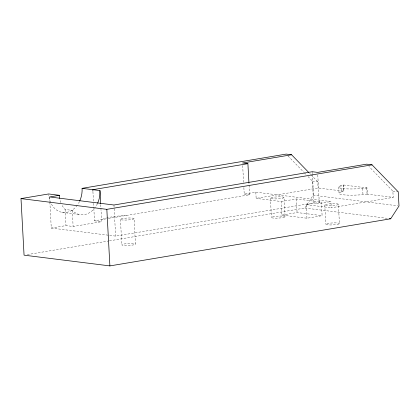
<?xml version="1.0" encoding="UTF-8"?>
<svg xmlns="http://www.w3.org/2000/svg" width="420" height="420" viewBox="0 0 420 420"><rect width="100%" height="100%" fill="white"/><g stroke="black" fill="none" stroke-linecap="round" stroke-linejoin="round"><path stroke-width="0.32" stroke-dasharray="2.1 1.58" d="M109.468 240.828L304.868 208.037L313.168 195.227L312.401 181.088L306.983 175.502M102.517 219.455L103.289 218.962A25.751 3.675 -3.1 0 1 106.523 217.948M367.348 194.145L362.98 194.633A18.884 2.693 -3.1 0 1 343.177 194.775A18.884 2.693 -3.1 0 1 341.266 191.914L340.925 185.692L343.628 184.994L367.012 187.924L367.348 194.145L393.209 197.384L392.868 191.163L368.928 166.493M341.266 191.914L343.964 191.216L343.628 184.994M243.873 187.619L244.225 194.103L255.811 192.155L330.913 201.558L331.254 207.779L393.209 197.384M49.865 202.13L51.266 228.055L65.972 225.587L73.122 226.485L101.656 221.697L100.706 204.199M93.839 208.488L94.505 220.799L107.588 218.605M108.224 218.495L249.59 194.77L248.955 183.104M255.811 192.155L256.147 198.377L318.103 187.982L343.964 191.216M281.185 201.511L296.336 198.97L321.373 202.104L322.108 215.675L306.952 218.222L281.92 215.087L281.185 201.511L256.147 198.377M51.266 228.055L115.642 236.114L313.961 202.834L319.326 203.506L330.913 201.558M306.952 218.222L306.217 204.645L321.373 202.104M27.3 254.615L108.822 240.933M281.92 215.087L297.071 212.541L322.108 215.675M340.925 185.692A18.884 2.693 -3.1 0 0 342.841 188.554A18.884 2.693 -3.1 0 0 362.644 188.412L367.012 187.924M126.604 215.413L123.349 215.597A25.751 3.675 -3.1 0 0 107.027 217.828M312.401 181.088L317.767 181.76L318.103 187.982M392.868 191.163L398.233 191.835M313.168 195.227L397.698 205.81M244.225 194.103L249.59 194.77M306.217 204.645L331.254 207.779M304.868 208.037L387.445 218.374M62.202 205.532A21.462 16.669 -82.9 0 0 65.095 209.475L72.251 210.373A21.462 16.669 -82.9 0 0 94.343 208.509M62.16 212.368L80.042 214.604M94.505 220.799L101.656 221.697M309.635 173.381L310.538 174.31M310.989 174.778L317.767 181.76M288.01 155.957L303.818 172.242M304.269 172.709L306.532 175.035M366.713 187.955L367.048 194.182M362.644 188.412L362.98 194.633M343.445 185.041L343.781 191.268M338.693 187.021L339.029 193.242M338.394 204.435A6.867 0.982 -3.1 0 1 327.521 205.695A6.867 0.982 -3.1 0 1 328.818 203.936A6.867 0.982 -3.1 0 1 338.394 204.435L339.433 223.666A6.867 0.982 -3.1 0 1 328.566 224.926A6.867 0.982 -3.1 0 1 329.858 223.167A6.867 0.982 -3.1 0 1 339.433 223.666M324.76 204.944L325.805 224.175M317.782 174.988L319.326 203.506M312.275 171.728L312.38 173.67M312.417 174.316L313.961 202.834M296.336 198.97L297.071 212.541M284.036 197.626A6.867 0.982 -3.1 0 1 273.163 198.886A6.867 0.982 -3.1 0 1 274.454 197.127A6.867 0.982 -3.1 0 1 284.036 197.626L285.075 216.857A6.867 0.982 -3.1 0 1 274.202 218.117A6.867 0.982 -3.1 0 1 275.499 216.358A6.867 0.982 -3.1 0 1 285.075 216.857M270.401 198.135L271.441 217.366M242.681 165.585L243.663 183.729M134.075 218.768A6.867 0.982 -3.1 0 1 123.202 220.028A6.867 0.982 -3.1 0 1 124.493 218.269A6.867 0.982 -3.1 0 1 134.075 218.768L135.45 244.22A6.867 0.982 -3.1 0 1 124.577 245.48A6.867 0.982 -3.1 0 1 125.874 243.726A6.867 0.982 -3.1 0 1 135.45 244.22M120.44 219.277L121.816 244.729M113.957 205.007L115.642 236.114M92.925 191.636L93.518 202.655M93.555 203.301L93.802 207.837M72.251 210.373L73.122 226.485M65.095 209.475L65.972 225.587M49.581 196.948L49.828 201.484M79.469 201.569A21.462 16.669 -82.9 0 1 78.005 204.167M77.264 205.244A21.462 16.669 -82.9 0 1 59.75 211.717A21.462 16.669 -82.9 0 1 48.699 194.57M60.863 202.587A21.462 16.669 -82.9 0 1 59.845 198.949M97.351 203.805A21.462 16.669 -82.9 0 1 94.752 208.005"/><path stroke-width="0.63" d="M59.388 195.3L48.662 193.956L21 198.602L24.061 255.161L109.893 265.907L390.7 218.783L399 205.973L398.233 191.835L372.036 164.84L366.671 164.167L317.641 172.394L312.275 171.728L113.957 205.007L49.581 196.948L59.388 195.3A21.462 16.669 -82.9 0 0 59.735 198.345M79.727 201.017A21.462 16.669 -82.9 0 0 82.089 188.349L286.204 154.093L291.569 154.765L308.731 172.452M291.569 154.765L242.54 162.992L247.905 163.663L248.918 182.459M247.905 163.663L92.82 189.693L92.888 190.99M21 198.602L106.832 209.349L372.036 164.84M389.398 218.621L390.7 218.783M82.089 188.349L99.971 190.585L100.674 203.548M106.832 209.349L109.893 265.907M99.971 190.585A21.462 16.669 -82.9 0 1 97.608 203.254"/></g></svg>
